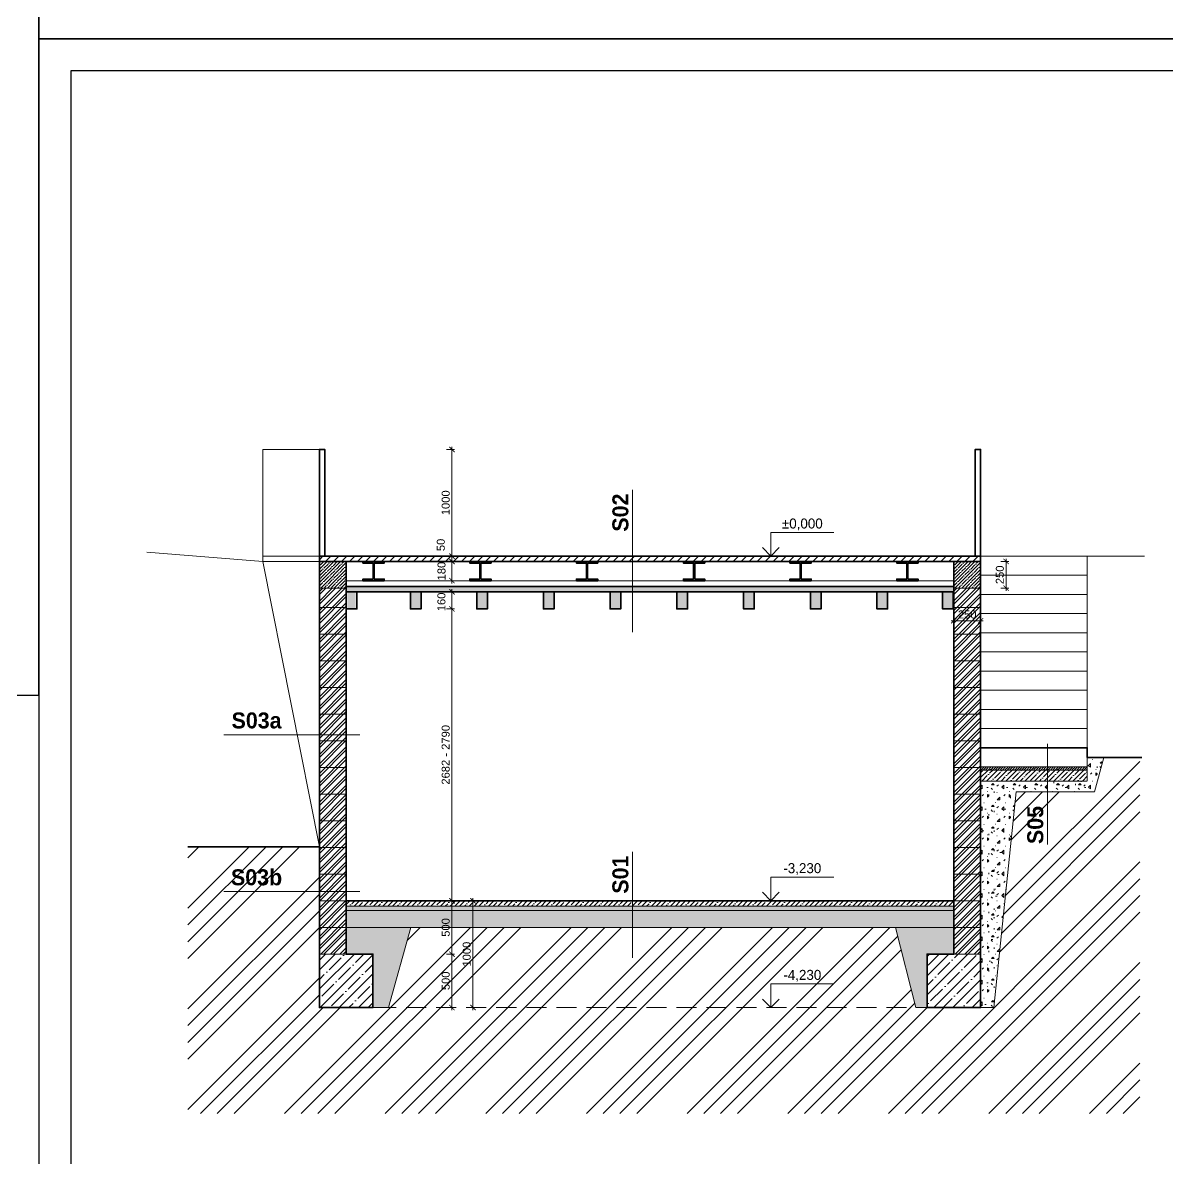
# Model space of a CAD drawing. Header units: millimetres. Extents: x 3760008 to 3998794, y 1820800 to 2250722.
# Drawn here: x 3952640 to 3963359, y 1831741 to 1842380 of the extents above; entities that cross this region are included whole.
import ezdxf
from ezdxf.enums import TextEntityAlignment as Align

# ---------------------------------------------------------------- set-up
doc = ezdxf.new("R2010")
doc.units = ezdxf.units.MM
doc.header["$LTSCALE"] = 5
doc.linetypes.add('DASHED', pattern=[0.75, 0.5, -0.25])
for name, color, linetype, lineweight in [('IP_Výškové kóty', 30, 'Continuous', 9), ('km__02_tlustá', 3, 'Continuous', 9), ('km__03_velmi tlustá', 7, 'Continuous', 35), ('km_kóty', 140, 'Continuous', 0), ('OCEL HEB sloupky rez', 7, 'Continuous', 35), ('SM__02d_tenka další', 146, 'Continuous', 9), ('SM_kóty', 140, 'Continuous', 0)]:
    doc.layers.add(name, color=color, linetype=linetype, lineweight=lineweight)
doc.layers.add('km__netisk', color=250, linetype='Continuous', plot=False)
doc.layers.add('km_šrafy', color=8, linetype='Continuous', lineweight=0, true_color=0x818181)
doc.layers.add('SM_ Návrh šrafa', color=8, linetype='Continuous', lineweight=0, true_color=0x808080)
doc.styles.add('IP_style', font='Arial.ttf')
doc.styles.add('km_style', font='GOTHIC.TTF')
doc.styles.add('R', font='simplex_.shx', dxfattribs={"width": 0.8})
doc.dimstyles.new('IP_50', dxfattribs={"dimscale": 100, "dimtxt": 0.75, "dimasz": 0.5, "dimexe": 0.25, "dimexo": 0.25, "dimgap": 0.2, "dimtad": 1, "dimdec": 0, "dimrnd": 5, "dimdsep": 46, "dimtxsty": 'IP_style', "dimblk": 'ARCHTICK', "dimcen": -0.5, "dimdle": 0.25, "dimclrd": 256, "dimclre": 256, "dimclrt": 256, "dimadec": 1, "dimazin": 2, "dimtfac": 0.5, "dimtdec": 0, "dimtmove": 2, "dimatfit": 3, "dimfxl": 0.5, "dimfxlon": 1, "dimtolj": 1, "dimlwd": -1, "dimlwe": -1, "dimarcsym": 0})
pattern_1 = [(45, (5687373.04, -2120298.85), (-89.8025612, 89.8025612), []), (45, (5687462.84, -2120298.85), (-89.8025612, 89.8025612), [158.75, -31.75, 0, -31.75])]

# ---------------------------------------------------------------- blocks, each defined once
blk = doc.blocks.new('_ArchTick')
at = {"color": 0, "linetype": 'ByBlock', "const_width": 0.15}
blk.add_lwpolyline([(-0.5, -0.5), (0.5, 0.5)], dxfattribs=at)
blk = doc.blocks.new('*D9381')
at = {"layer": 'Defpoints', "color": 0}
for p in [(3956640, 1834153), (3955919, 1833653), (3956659, 1833653)]:
    blk.add_point(p, dxfattribs=at)
at = {"layer": 'SM_kóty'}
for p, q in [((3956659, 1834178), (3956659, 1833628)), ((3956665, 1834153), (3956684, 1834153)), ((3956609, 1833653), (3956684, 1833653))]:
    blk.add_line(p, q, dxfattribs=at)
at = {"layer": 'SM_kóty', "xscale": 50, "yscale": 50, "zscale": 50}
for p, rotation in [((3956659, 1834153), 90), ((3956659, 1833653), 270)]:
    blk.add_blockref('_ArchTick', p, dxfattribs=dict(at, rotation=rotation))
at = {"layer": 'SM_kóty', "insert": (3956601, 1833903), "char_height": 75, "attachment_point": 5, "rotation": 90, "style": 'IP_style'}
blk.add_mtext('\\A1;500', dxfattribs=at)
blk = doc.blocks.new('*D9382')
at = {"layer": 'Defpoints', "color": 0}
for p in [(3955919, 1833653), (3955919, 1833153), (3956659, 1833153)]:
    blk.add_point(p, dxfattribs=at)
at = {"layer": 'SM_kóty'}
for p, q in [((3956609, 1833653), (3956684, 1833653)), ((3956659, 1833678), (3956659, 1833128)), ((3956609, 1833153), (3956684, 1833153))]:
    blk.add_line(p, q, dxfattribs=at)
at = {"layer": 'SM_kóty', "xscale": 50, "yscale": 50, "zscale": 50}
for p, rotation in [((3956659, 1833653), 90), ((3956659, 1833153), 270)]:
    blk.add_blockref('_ArchTick', p, dxfattribs=dict(at, rotation=rotation))
at = {"layer": 'SM_kóty', "insert": (3956601, 1833403), "char_height": 75, "attachment_point": 5, "rotation": 90, "style": 'IP_style'}
blk.add_mtext('\\A1;500', dxfattribs=at)
blk = doc.blocks.new('*D9383')
at = {"layer": 'Defpoints', "color": 0}
for p in [(3956371, 1836889), (3956659, 1836889), (3955669, 1834153)]:
    blk.add_point(p, dxfattribs=at)
at = {"layer": 'SM_kóty'}
for p, q in [((3956609, 1836889), (3956684, 1836889)), ((3956659, 1834128), (3956659, 1836914)), ((3956609, 1834153), (3956684, 1834153))]:
    blk.add_line(p, q, dxfattribs=at)
at = {"layer": 'SM_kóty', "xscale": 50, "yscale": 50, "zscale": 50}
for p, rotation in [((3956659, 1836889), 90), ((3956659, 1834153), 270)]:
    blk.add_blockref('_ArchTick', p, dxfattribs=dict(at, rotation=rotation))
at = {"layer": 'SM_kóty', "insert": (3956601, 1835521), "char_height": 75, "attachment_point": 5, "rotation": 90, "style": 'IP_style'}
blk.add_mtext('\\A1;2682 - 2790', dxfattribs=at)
blk = doc.blocks.new('*D9384')
at = {"layer": 'Defpoints', "color": 0}
for p in [(3956371, 1837049), (3956659, 1837049), (3956371, 1836889)]:
    blk.add_point(p, dxfattribs=at)
at = {"layer": 'SM_kóty'}
for p, q in [((3956659, 1836864), (3956659, 1837074)), ((3956609, 1837049), (3956684, 1837049)), ((3956609, 1836889), (3956684, 1836889))]:
    blk.add_line(p, q, dxfattribs=at)
at = {"layer": 'SM_kóty', "xscale": 50, "yscale": 50, "zscale": 50}
for p, rotation in [((3956659, 1837049), 90), ((3956659, 1836889), 270)]:
    blk.add_blockref('_ArchTick', p, dxfattribs=dict(at, rotation=rotation))
at = {"layer": 'SM_kóty', "insert": (3956561, 1836954), "char_height": 75, "attachment_point": 5, "rotation": 90, "style": 'IP_style'}
blk.add_mtext('\\A1;160', dxfattribs=at)
blk = doc.blocks.new('*D9386')
at = {"layer": 'Defpoints', "color": 0}
for p in [(3956026, 1837333), (3956659, 1837333), (3956026, 1837153)]:
    blk.add_point(p, dxfattribs=at)
at = {"layer": 'SM_kóty'}
for p, q in [((3956609, 1837333), (3956684, 1837333)), ((3956659, 1837128), (3956659, 1837358)), ((3956609, 1837153), (3956684, 1837153))]:
    blk.add_line(p, q, dxfattribs=at)
at = {"layer": 'SM_kóty', "xscale": 50, "yscale": 50, "zscale": 50}
for p, rotation in [((3956659, 1837333), 90), ((3956659, 1837153), 270)]:
    blk.add_blockref('_ArchTick', p, dxfattribs=dict(at, rotation=rotation))
at = {"layer": 'SM_kóty', "insert": (3956562, 1837243), "char_height": 75, "attachment_point": 5, "rotation": 90, "style": 'IP_style'}
blk.add_mtext('\\A1;180', dxfattribs=at)
blk = doc.blocks.new('*D9387')
at = {"layer": 'Defpoints', "color": 0}
for p in [(3956545, 1837333), (3956605, 1837383), (3956659, 1837383)]:
    blk.add_point(p, dxfattribs=at)
at = {"layer": 'SM_kóty'}
for p, q in [((3956659, 1837308), (3956659, 1837408)), ((3956609, 1837333), (3956684, 1837333)), ((3956630, 1837383), (3956684, 1837383))]:
    blk.add_line(p, q, dxfattribs=at)
at = {"layer": 'SM_kóty', "xscale": 50, "yscale": 50, "zscale": 50}
for p, rotation in [((3956659, 1837383), 90), ((3956659, 1837333), 270)]:
    blk.add_blockref('_ArchTick', p, dxfattribs=dict(at, rotation=rotation))
at = {"layer": 'SM_kóty', "insert": (3956555, 1837488), "char_height": 75, "attachment_point": 5, "rotation": 90, "style": 'IP_style'}
blk.add_mtext('\\A1;50', dxfattribs=at)
blk = doc.blocks.new('*D9388')
at = {"layer": 'Defpoints', "color": 0}
for p in [(3955467, 1838383), (3956659, 1838383), (3955467, 1837383)]:
    blk.add_point(p, dxfattribs=at)
at = {"layer": 'SM_kóty'}
for p, q in [((3956609, 1838383), (3956684, 1838383)), ((3956659, 1837358), (3956659, 1838408)), ((3956609, 1837383), (3956684, 1837383))]:
    blk.add_line(p, q, dxfattribs=at)
at = {"layer": 'SM_kóty', "xscale": 50, "yscale": 50, "zscale": 50}
for p, rotation in [((3956659, 1838383), 90), ((3956659, 1837383), 270)]:
    blk.add_blockref('_ArchTick', p, dxfattribs=dict(at, rotation=rotation))
at = {"layer": 'SM_kóty', "insert": (3956601, 1837883), "char_height": 75, "attachment_point": 5, "rotation": 90, "style": 'IP_style'}
blk.add_mtext('\\A1;1000', dxfattribs=at)
blk = doc.blocks.new('KR')
for p, q in [((0, 0), (0, 296)), ((0, 296), (786, 296)), ((0, 0), (-106, 106)), ((0, 0), (106, 106))]:
    blk.add_line(p, q)
at = {"style": 'R', "width": 0.8}
for tag, height, p in [('KOTA', 125, (393, 397)), ('POPIS', 100, (393, 179))]:
    blk.add_attdef(tag, text='', height=height, dxfattribs=at).set_placement(p, align=Align.MIDDLE)
blk = doc.blocks.new('*D9966')
at = {"layer": 'Defpoints', "color": 0}
for p in [(3956856, 1834153), (3956856, 1834153), (3957030, 1833153)]:
    blk.add_point(p, dxfattribs=at)
at = {"layer": 'SM_kóty'}
for p, q in [((3956856, 1833128), (3956856, 1834178)), ((3956831, 1834153), (3956831, 1834153)), ((3956906, 1833153), (3956831, 1833153))]:
    blk.add_line(p, q, dxfattribs=at)
at = {"layer": 'SM_kóty', "xscale": 50, "yscale": 50, "zscale": 50}
for p, rotation in [((3956856, 1834153), 90), ((3956856, 1833153), 270)]:
    blk.add_blockref('_ArchTick', p, dxfattribs=dict(at, rotation=rotation))
at = {"layer": 'SM_kóty', "insert": (3956798, 1833653), "char_height": 75, "attachment_point": 5, "rotation": 90, "style": 'IP_style'}
blk.add_mtext('\\A1;1000', dxfattribs=at)
blk = doc.blocks.new('*D9984')
at = {"layer": 'Defpoints', "color": 0}
for p in [(3961361, 1837333), (3961361, 1837083), (3961851, 1837083)]:
    blk.add_point(p, dxfattribs=at)
at = {"layer": 'SM_kóty'}
for p, q in [((3961801, 1837333), (3961876, 1837333)), ((3961851, 1837358), (3961851, 1837058)), ((3961801, 1837083), (3961876, 1837083))]:
    blk.add_line(p, q, dxfattribs=at)
at = {"layer": 'SM_kóty', "xscale": 50, "yscale": 50, "zscale": 50}
for p, rotation in [((3961851, 1837333), 90), ((3961851, 1837083), 270)]:
    blk.add_blockref('_ArchTick', p, dxfattribs=dict(at, rotation=rotation))
at = {"layer": 'SM_kóty', "insert": (3961792, 1837208), "char_height": 75, "attachment_point": 5, "rotation": 90, "style": 'IP_style'}
blk.add_mtext('\\A1;250', dxfattribs=at)
blk = doc.blocks.new('*D9985')
at = {"layer": 'Defpoints', "color": 0}
for p in [(3961361, 1837083), (3961611, 1837083), (3961361, 1836778)]:
    blk.add_point(p, dxfattribs=at)
at = {"layer": 'SM_kóty'}
for p, q in [((3961636, 1836778), (3961336, 1836778)), ((3961361, 1836828), (3961361, 1836753)), ((3961611, 1836828), (3961611, 1836753))]:
    blk.add_line(p, q, dxfattribs=at)
at = {"layer": 'SM_kóty', "xscale": 50, "yscale": 50, "zscale": 50, "rotation": 180}
blk.add_blockref('_ArchTick', (3961361, 1836778), dxfattribs=at)
at = {"layer": 'SM_kóty', "xscale": 50, "yscale": 50, "zscale": 50}
blk.add_blockref('_ArchTick', (3961611, 1836778), dxfattribs=at)
at = {"layer": 'SM_kóty', "insert": (3961486, 1836836), "char_height": 75, "attachment_point": 5, "style": 'IP_style'}
blk.add_mtext('\\A1;250', dxfattribs=at)

msp = doc.modelspace()

# ---------------------------------------------------------------- hatches: boundary and pattern name
at = {"layer": 'km_šrafy'}
h = msp.add_hatch(dxfattribs=at)
h.set_pattern_fill('WOOD3', color=256, scale=5, angle=270)
h.set_pattern_definition([(265.2364, (47.498, 70), (279.39763423, 3073.4002644), [33.64423, -3330.777413]), (281.3099, (44.704, 36.47), (279.3993384, -1117.6002102), [42.740097, -1381.92609]), (315, (53.09, -5.44), (279.4000865, -7e-14), [31.610478, -363.520634]), (316.8476, (75.438, -27.79), (4190.99931198, -3911.600791787), [61.27717, -6066.443163]), (282.9946, (120.142, -69.7), (-558.79932318, 2514.60021451), [37.27671, -3690.384212]), (270, (128.52, -106.02), (279.4, -279.4), [69.85, -209.55]), (260.5377, (128.524, -175.87), (279.3994801, 1397.00021617), [33.990407, -1665.533296]), (264.2894, (122.936, 70), (279.40036732, 2514.59983892), [28.07942, -2779.855934]), (270, (120.14, 42.06), (279.4, -279.4), [41.91, -237.49]), (298.3008, (120.142, 0.15), (1676.40247945, -3073.39863646), [41.252851, -4084.038695]), (322.125, (139.7, -36.172), (-1396.99974837, 1117.60052105), [63.712979, -3121.937089]), (309.2894, (189.992, -75.288), (1396.99989716, -1676.4001787), [39.710284, -3931.309994]), (276.3402, (215.138, -106.022), (279.40044116, -2235.19983309), [50.601575, -2479.472994]), (258.1113, (220.726, -156.314), (838.20294355, 3911.599245913), [54.249701, -5370.717046]), (263.2902, (209.55, 70), (-279.39829042, -2514.60027877), [47.825457, -4734.731958]), (273.3665, (203.962, 22.502), (279.40306316, -4470.39981056), [47.580144, -4710.430584]), (303.6901, (206.756, -24.996), (-279.4003729, 558.7998764), [50.369673, -957.021556]), (317.4896, (234.696, -66.906), (3073.40242348, -2793.997406706), [45.482967, -4502.81934]), (284.9314, (268.224, -97.64), (838.19914894, -3073.40014946), [43.374615, -4294.07988]), (270, (279.4, -139.55), (279.4, -279.4), [33.528, -245.872]), (257.0054, (279.4, -173.078), (-558.79932318, -2514.60021451), [37.27671, -3690.384212]), (270, (-2e-14, -16.61), (279.4, -279.4), [0, -279.4]), (133.1524, (41.91, -55.73), (3911.600791787, -4190.99931198), [61.27717, -6066.443163]), (116.5651, (279.4, -11.03), (-279.400366, 279.3997647), [24.990374, -599.767025]), (98.1301, (268.224, 11.326), (-279.39982, 1676.39993754), [39.513027, -1936.143092]), (66.8014, (262.636, 50.442), (558.80037028, 1396.99992475), [21.278545, -2106.568431]), (296.5651, (41.91, -55.73), (279.400366, -279.3997647), [31.237758, -593.519641]), (276.7098, (55.88, -83.67), (-279.39829042, 2514.60027877), [47.825457, -4734.731958]), (259.8753, (61.468, -131.168), (-838.20239966, -4749.799661828), [79.469463, -7867.483782]), (259.6952, (16.764, 70), (-279.39856822, -1676.40026846), [31.237758, -3092.548958]), (285.5241, (11.176, 39.266), (-838.199379063, 3073.40028628), [52.196111, -5167.426444]), (312.8789, (25.146, -11.026), (-3352.799931057, 3632.20022155), [53.37937, -5284.550086]), (304.6952, (61.468, -50.142), (1955.80240552, -2793.99839596), [44.177052, -4373.524756]), (279.4623, (86.614, -86.464), (279.3994801, -1397.00021617), [50.98575, -1648.538232]), (263.4181, (94.996, -136.756), (558.796284082, 4749.800401758), [73.125965, -7239.471932]), (261.8699, (86.614, 70), (279.39982, 1676.39993754), [39.513027, -1936.143092]), (281.3099, (81.026, 30.884), (279.3993384, -1117.6002102), [42.740097, -1381.92609]), (312.5104, (89.408, -11.026), (-2793.997406706, 3073.40242348), [45.482967, -4502.81934]), (315, (120.14, -44.55), (279.4000865, -7e-14), [51.367131, -343.76426]), (287.354, (156.464, -80.876), (-1117.59846393, 3632.200564136), [46.836101, -4636.761466]), (266.6335, (170.434, -125.58), (279.40306316, 4470.39981056), [47.580144, -4710.430584]), (252.8973, (167.64, -173.078), (-838.19874086, -2794.00048363), [38.002591, -3762.248406]), (261.2538, (156.464, 70), (-279.40117266, -1955.79981458), [36.749203, -3638.18391]), (284.9314, (150.876, 33.678), (838.19914894, -3073.40014946), [43.374615, -4294.07988]), (302.0054, (162.052, -8.232), (-838.20030884, 1396.99970517), [52.717192, -2583.137379]), (319.8991, (189.992, -52.936), (-3632.200539115, 3073.399457904), [69.401563, -6870.750546]), (285.9454, (243.078, -97.64), (-279.39996907, 1117.6000354), [40.681199, -1993.381535]), (263.991, (254.254, -136.756), (-279.399809304, -2793.999930403), [53.37937, -5284.550086]), (246.8014, (248.666, -189.842), (-558.80037028, -1396.99992475), [21.278545, -2106.568431]), (260.5377, (240.284, 70), (279.3994801, 1397.00021617), [33.990407, -1665.533296]), (280.008, (234.696, 36.472), (558.80097012, -3073.39987555), [48.231984, -4774.95997]), (307.4054, (243.078, -11.026), (2794.00278076, -3632.197894715), [59.794115, -5919.626845]), (299.0546, (-2e-14, -58.524), (1117.6000076, -1955.80010745), [28.765906, -2847.833116]), (280.7843, (13.97, -83.67), (-838.20015358, 4470.399861332), [59.729014, -5913.16097]), (262.875, (25.146, -142.344), (279.39951996, 1955.80010613), [67.57792, -2185.016966])])
h.paths.add_polyline_path([(3961360.6, 1837099.1), (3955668.7, 1837099.1), (3955668.7, 1837049), (3955748.7, 1837049), (3956293.7, 1837049), (3956373.7, 1837049), (3956918.7, 1837049), (3956998.7, 1837049), (3957543.7, 1837049), (3957623.7, 1837049), (3958168.7, 1837049), (3958248.7, 1837049), (3958793.7, 1837049), (3958873.7, 1837049), (3959418.7, 1837049), (3959498.7, 1837049), (3960043.7, 1837049), (3960123.7, 1837049), (3960668.7, 1837049), (3960748.7, 1837049), (3961360.6, 1837049)])
h = msp.add_hatch(dxfattribs=at)
h.set_pattern_fill('WOOD3', color=256, scale=2)
h.set_pattern_definition([(355.2364, (-3.08, 88.999), (-1229.36010576, 111.75905369), [13.4576922, -1332.310965]), (11.3099, (10.33, 87.882), (447.04008407, 111.75973537), [17.096039, -552.7704362]), (45, (27.095, 91.234), (0, 111.7600346), [12.644191, -145.4082538]), (46.8476, (36.0356, 100.175), (1564.6403167147, 1676.399724792), [24.510868, -2426.5772652]), (12.9946, (52.8, 118.057), (-1005.840085804, -223.51972927), [14.910684, -1476.1536847]), (0, (67.33, 121.41), (111.76, 111.76), [27.94, -83.82]), (350.5377, (95.268, 121.41), (-558.80008647, 111.75979204), [13.5961628, -666.2133183]), (354.2894, (-3.08, 119.174), (-1005.83993557, 111.760146927), [11.2317682, -1111.9423735]), (0, (8.1, 118.06), (111.76, 111.76), [16.764, -94.996]), (28.3008, (24.8596, 118.057), (1229.359454585, 670.560991782), [16.5011405, -1633.615478]), (52.125, (39.388, 125.88), (-447.04020842, -558.799899348), [25.4851916, -1248.7748354]), (39.2894, (55.035, 145.997), (670.56007148, 558.799958862), [15.8841135, -1572.5239974]), (6.3402, (67.328, 156.055), (894.079933235, 111.760176465), [20.24063, -991.7891975]), (348.1113, (87.445, 158.2904), (-1564.639698365, 335.2811774194), [21.6998804, -2148.2868185]), (353.2902, (-3.0804, 153.82), (1005.840111509, -111.759316168), [19.1301827, -1893.8927832]), (3.3665, (15.919, 151.585), (1788.159924223, 111.7612252645), [19.0320574, -1884.1722337]), (33.6901, (34.918, 152.702), (-223.51995058, -111.76014914), [20.1478693, -382.8086222]), (47.4896, (51.682, 163.8784), (1117.598962682, 1229.360969392), [18.193187, -1801.1277363]), (14.9314, (63.9756, 177.2896), (1229.360059783, 335.279659577), [17.349846, -1717.631952]), (0, (80.74, 181.76), (111.76, 111.76), [13.4112, -98.3488]), (347.0054, (94.151, 181.76), (1005.840085804, -223.51972927), [14.910684, -1476.1536847]), (0, (31.57, 70), (111.76, 111.76), [0, -111.76]), (223.1524, (47.2116, 86.764), (1676.399724792, 1564.6403167147), [24.510868, -2426.5772652]), (206.5651, (29.33, 181.76), (-111.7599059, -111.76014634), [9.9961497, -239.90681]), (188.1301, (20.389, 177.29), (-670.55997502, -111.759928006), [15.805211, -774.457237]), (156.8014, (4.743, 175.054), (-558.7999699, 223.52014811), [8.511418, -842.6273724]), (26.5651, (47.21, 86.764), (111.7599059, 111.76014634), [12.4951033, -237.4078564]), (6.7098, (58.3876, 92.352), (-1005.840111509, -111.759316168), [19.1301827, -1893.8927832]), (349.8753, (77.387, 94.5872), (1899.9198647312, -335.280959864), [31.787785, -3146.993513]), (349.6952, (-3.08, 76.706), (670.560107384, -111.75942729), [12.4951033, -1237.0195834]), (15.5241, (9.213, 74.4704), (-1229.3601145126, -335.279751625), [20.8784444, -2066.9705778]), (42.8789, (29.33, 80.0584), (-1452.880088619, -1341.119972423), [21.351748, -2113.8200345]), (34.6952, (44.9764, 94.587), (1117.599358384, 782.320962208), [17.6708206, -1749.4099022]), (9.4623, (59.505, 104.646), (558.80008647, 111.75979204), [20.3943, -659.4152928]), (353.4181, (79.622, 107.9984), (-1899.920160703, 223.518513633), [29.250386, -2895.7887728]), (351.8699, (-3.08, 104.646), (-670.55997502, 111.759928006), [15.805211, -774.457237]), (11.3099, (12.566, 102.41), (447.04008407, 111.75973537), [17.096039, -552.7704362]), (42.5104, (29.33, 105.763), (-1229.360969392, -1117.598962682), [18.193187, -1801.1277363]), (45, (42.74, 118.06), (0, 111.7600346), [20.5468525, -137.5057042]), (17.354, (57.27, 132.5856), (-1452.880225654, -447.039385572), [18.7344406, -1854.7045862]), (356.6335, (75.1516, 138.1736), (-1788.159924223, 111.7612252645), [19.0320574, -1884.1722337]), (342.8973, (94.151, 137.056), (1117.600193452, -335.279496346), [15.2010364, -1504.8993626]), (351.2538, (-3.08, 132.586), (782.319925831, -111.760469063), [14.699681, -1455.273564]), (14.9314, (11.4484, 130.3504), (1229.360059783, 335.279659577), [17.349846, -1717.631952]), (32.0054, (28.212, 134.821), (-558.79988207, -335.280123537), [21.0868768, -1033.2549515]), (49.8991, (46.094, 145.997), (-1229.3597831616, -1452.880215646), [27.7606252, -2748.3002184]), (15.9454, (63.976, 167.231), (-447.040014155, -111.75998763), [16.2724795, -797.352614]), (353.991, (79.622, 171.7016), (1117.599972161, -111.759923722), [21.351748, -2113.8200345]), (336.8014, (100.856, 169.466), (558.7999699, -223.52014811), [8.511418, -842.6273724]), (350.5377, (-3.08, 166.114), (-558.80008647, 111.75979204), [13.5961628, -666.2133183]), (10.008, (10.331, 163.8784), (1229.359950219, 223.520388048), [19.2927935, -1909.983988]), (37.4054, (29.33, 167.231), (1452.879157886, 1117.601112304), [23.9176458, -2367.850738]), (29.0546, (48.329, 70), (782.32004298, 447.04000304), [11.5063626, -1139.1332462]), (10.7843, (58.3876, 75.588), (-1788.159944533, -335.280061432), [23.8916058, -2365.264388]), (352.875, (81.857, 80.058), (-782.32004245, 111.759807984), [27.0311677, -874.0067864])])
h.paths.add_polyline_path([(3955758.7, 1837049), (3955678.7, 1837049), (3955678.7, 1836889), (3955758.7, 1836889)])
h.paths.add_polyline_path([(3956370.6, 1837049), (3956270.6, 1837049), (3956270.6, 1836889), (3956370.6, 1836889)])
h.paths.add_polyline_path([(3956990.9, 1837049), (3956890.9, 1837049), (3956890.9, 1836889), (3956990.9, 1836889)])
h.paths.add_polyline_path([(3957615.9, 1837049), (3957515.9, 1837049), (3957515.9, 1836889), (3957615.9, 1836889)])
h.paths.add_polyline_path([(3958240.9, 1837049), (3958140.9, 1837049), (3958140.9, 1836889), (3958240.9, 1836889)])
h.paths.add_polyline_path([(3958865.9, 1837049), (3958765.9, 1837049), (3958765.9, 1836889), (3958865.9, 1836889)])
h.paths.add_polyline_path([(3959490.9, 1837049), (3959390.9, 1837049), (3959390.9, 1836889), (3959490.9, 1836889)])
h.paths.add_polyline_path([(3960117, 1837049), (3960017, 1837049), (3960017, 1836889), (3960117, 1836889)])
h.paths.add_polyline_path([(3960740.9, 1837049), (3960640.9, 1837049), (3960640.9, 1836889), (3960740.9, 1836889)])
h.paths.add_polyline_path([(3961355.9, 1837049), (3961255.9, 1837049), (3961255.9, 1836889), (3961355.9, 1836889)])
at = {"layer": 'SM_ Návrh šrafa'}
h = msp.add_hatch(dxfattribs=at)
h.set_pattern_fill('ANSI31', color=256, scale=16.6666667, angle=180)
h.paths.add_polyline_path([(3961610.6, 1837332.9), (3961610.6, 1837382.9), (3955417.4, 1837382.9), (3955417.4, 1837332.9)])
h = msp.add_hatch(dxfattribs=at)
h.set_pattern_fill('ANSI35', color=256, scale=7)
h.set_pattern_definition([(45, (-5941.92, 5e-07), (-31.43089642, 31.43089642), []), (45, (-5910.49, 5e-07), (-31.43089642, 31.43089642), [55.5625, -11.1125, 0, -11.1125])])
h.paths.add_polyline_path([(3955668.7, 1837332.9), (3955418.7, 1837332.9), (3955418.7, 1837099.1), (3955418.7, 1837082.9), (3955668.7, 1837082.9)])
h = msp.add_hatch(dxfattribs=at)
h.set_pattern_fill('ANSI35', color=256, scale=7)
h.paths.add_polyline_path([(3961610.6, 1837332.9), (3961360.6, 1837332.9), (3961360.6, 1837099.1), (3961360.6, 1837082.9), (3961610.6, 1837082.9)])
h = msp.add_hatch(dxfattribs=at)
h.set_pattern_fill('ANSI32', color=256, scale=6.666667, angle=180, style=0)
h.set_pattern_definition([(225, (5681431.12, -2120298.847), (44.9012806, -44.9012806), []), (225, (5681401.184, -2120298.847), (44.9012806, -44.9012806), [])])
h.paths.add_polyline_path([(3955417.4, 1837082.9), (3955417.4, 1833652.9), (3955668.7, 1833652.9), (3955668.7, 1837082.9)])
h = msp.add_hatch(dxfattribs=at)
h.set_pattern_fill('ANSI32', color=256, scale=6.666667, angle=180, style=0)
h.set_pattern_definition([(225, (5687373.04, -2120298.847), (44.9012806, -44.9012806), []), (225, (5687343.103, -2120298.847), (44.9012806, -44.9012806), [])])
h.paths.add_polyline_path([(3961360.6, 1837082.9), (3961360.6, 1833652.9), (3961610.6, 1833652.9), (3961610.6, 1837082.9)])
h = msp.add_hatch(dxfattribs=at)
h.set_pattern_fill('ANSI34', color=256, scale=35, angle=180, style=0)
h.set_pattern_definition([(225, (0, 70), (471.46345, -471.46345), []), (225, (-157.15, 70), (471.46345, -471.46345), []), (225, (-314.3, 70), (471.46345, -471.46345), []), (225, (-471.46, 70), (471.46345, -471.46345), [])])
h.paths.add_polyline_path([(3954184.9, 1834660), (3954184.9, 1832159.7), (3963104.3, 1832159.7), (3963104.3, 1835496.2), (3962764.4, 1835496.2), (3962677.5, 1835174.6), (3961943.9, 1835174.6), (3961735.1, 1833152.9), (3961003.3, 1833152.9), (3960815.6, 1833902.9), (3956275.6, 1833902.9), (3956065.6, 1833152.9), (3955417.4, 1833152.9), (3955417.4, 1834660)])
h = msp.add_hatch(dxfattribs=at)
h.set_pattern_fill('CONCRETE1', color=256, scale=10, angle=90, style=0)
h.paths.add_polyline_path([(3961610.6, 1834082.9), (3961610.6, 1833152.9), (3961735.1, 1833152.9), (3961943.9, 1835174.6), (3962237.8, 1835174.6), (3962237.8, 1835274.6), (3961610.6, 1835274.6), (3961610.6, 1834902.9), (3961610.6, 1834652.9), (3961610.6, 1834152.9)])
h.paths.add_polyline_path([(3962610.6, 1835496.2), (3962610.6, 1835408.4), (3962610.6, 1835274.6), (3962237.8, 1835274.6), (3962237.8, 1835174.6), (3962677.5, 1835174.6), (3962764.4, 1835496.2)])
h = msp.add_hatch(dxfattribs=at)
h.set_pattern_fill('ANSI35', color=256, scale=5)
h.set_pattern_definition([(45, (0, 42.163), (-22.4506403, 22.4506403), []), (45, (22.45, 42.163), (-22.4506403, 22.4506403), [39.6875, -7.9375, 0, -7.9375])])
h.paths.add_polyline_path([(3962610.6, 1835408.4), (3961610.6, 1835408.4), (3961610.6, 1835378.4), (3962610.6, 1835378.4)])
h = msp.add_hatch(dxfattribs=at)
h.set_pattern_fill('ANSI35', color=256, scale=10)
h.set_pattern_definition([(45, (0, 42.16), (-44.9012806, 44.9012806), []), (45, (44.9, 42.16), (-44.9012806, 44.9012806), [79.375, -15.875, 0, -15.875])])
h.paths.add_polyline_path([(3962610.6, 1835378.4), (3961610.6, 1835378.4), (3961610.6, 1835278.4), (3962610.6, 1835278.4)])
h = msp.add_hatch(dxfattribs=at)
h.set_pattern_fill('ANSI35', color=256, scale=10)
h.set_pattern_definition([(45, (5706568.444, -2120228.85), (-44.9012806, 44.9012806), []), (45, (5706613.345, -2120228.85), (-44.9012806, 44.9012806), [79.375, -15.875, 0, -15.875])])
h.paths.add_polyline_path([(3955668.7, 1834152.9), (3955668.7, 1834102.9), (3961360.6, 1834102.9), (3961360.6, 1834152.9)])
h = msp.add_hatch(dxfattribs=at)
h.set_pattern_fill('CONCRETE2', color=256, scale=6.666667, angle=90, style=0)
h.set_pattern_definition([(140, (5706568.444, -2120228.85), (8.5008226, 97.164846), [10.16, -111.76]), (85, (5706568.44, -2120228.85), (-101.896961, -18.7961807), [8.128, -89.408]), (190.4514, (5706569.15, -2120220.75), (-93.3960766, 78.3687376), [8.634671, -94.9813848]), (136.1842, (5706541.35, -2120228.85), (22.422309, 144.5755874), [15.24, -167.64]), (186.6356, (5706543.22, -2120216.8), (-131.960501, 126.615641), [12.952007, -142.4720544]), (81.1842, (5706541.35, -2120228.85), (-131.9606, 126.615538), [12.192, -134.112]), (111, (5706548.124, -2120215.3), (54.541439, 80.8610087), [10.16, -111.76]), (56, (5706548.12, -2120215.3), (-98.2336594, 32.961117), [8.128, -89.408]), (161.4514, (5706552.67, -2120208.56), (-43.6921313, 113.8221588), [8.634671, -94.9813848]), (127.5, (5706568.444, -2120228.85), (-45.09602073, 1.64725507), [0, -88.3242667, 0, -90.7626667, 0, -89.7466667]), (97.5, (5706568.444, -2120228.85), (-53.4296399, 35.63715334), [0, -51.74826667, 0, -86.29226667, 0, -34.20533333]), (57.5, (5706568.444, -2120259.058), (3.0554333, 72.31514602), [0, -33.8666667, 0, -105.664, 0, -140.208]), (47.5, (5706568.444, -2120272.604), (-13.5608883, 79.0022864), [0, -44.0266667, 0, -70.1717333, 0, -99.568])])
h.paths.add_polyline_path([(3961360.6, 1834062.9), (3961360.6, 1834102.9), (3955668.7, 1834102.9), (3955668.7, 1834062.9)])
h = msp.add_hatch(dxfattribs=at)
h.set_pattern_fill('CONCRETE1', color=256, scale=10, angle=90, style=0)
h.set_pattern_definition([(90, (0, 70), (-203.2, 203.2), [25.4, -177.8]), (180, (0, 70), (-203.2, -203.2), [25.4, -177.8]), (225, (2e-15, 95.4), (-4e-14, -203.1999997), [35.921025, -251.447178]), (90, (-114.3, 95.4), (-203.2, 203.2), [25.4, -177.8]), (135, (-101.6, 108.1), (-203.1999997, 2e-14), [17.960503, -269.407681]), (225, (-101.6, 108.1), (-4e-14, -203.1999997), [17.960503, -269.407681]), (90, (-165.1, 171.6), (-203.2, 203.2), [35.921025, -167.278975]), (135, (-165.1, 171.6), (-203.1999997, 2e-14), [25.4, -261.9682035]), (225, (-165.1, 207.52), (-4e-14, -203.1999997), [25.4, -261.9682035]), (180, (-50.8, 209.7), (-203.2, -203.2), [25.4, -177.8]), (135, (-50.8, 209.7), (-203.1999997, 2e-14), [17.960503, -269.407681]), (225, (-63.5, 222.4), (-4e-14, -203.1999997), [17.960503, -269.407681]), (90, (-50.8, 95.4), (-203.2, 203.2), [12.7, -170.18]), (90, (-101.6, 247.8), (-203.2, 203.2), [12.7, -170.18]), (180, (-127, 184.3), (-203.2, -203.2), [12.7, -170.18]), (225, (-12.7, 209.7), (-4e-14, -203.1999997), [17.960503, -269.407681]), (225, (-152.4, 120.8), (-4e-14, -203.1999997), [17.960503, -269.407681]), (135, (-66.68, 165.25), (-203.1999997, 2e-14), [17.960503, -269.407681]), (180, (-25.4, 139.85), (-203.2, -203.2), [3.175, -200.025]), (180, (-111.12, 149.37), (-203.2, -203.2), [3.175, -200.025]), (180, (-146.05, 244.62), (-203.2, -203.2), [3.175, -200.025]), (180, (-38.1, 247.8), (-203.2, -203.2), [3.175, -200.025])])
h.paths.add_polyline_path([(3958151.5, 1833902.9), (3960331.5, 1833902.9), (3961360.6, 1833902.9), (3961360.6, 1834062.9), (3955668.7, 1834062.9), (3955668.7, 1833902.9)])
h.paths.add_polyline_path([(3956065.6, 1833152.9), (3956275.6, 1833902.9), (3955668.7, 1833902.9), (3955668.7, 1833902.9), (3955668.7, 1833652.9), (3955919, 1833652.9), (3955919, 1833152.9)])
h.paths.add_polyline_path([(3961005.3, 1833152.9), (3961110.3, 1833152.9), (3961110.3, 1833652.9), (3961360.6, 1833652.9), (3961360.6, 1833902.9), (3960815.6, 1833902.9)])
h = msp.add_hatch(dxfattribs=at)
h.set_pattern_fill('ANSI35', color=256, scale=20, angle=180)
h.set_pattern_definition(pattern_1)
h.paths.add_polyline_path([(3955919, 1833152.9), (3955418.7, 1833152.9), (3955418.7, 1833652.9), (3955668.7, 1833652.9), (3955919, 1833652.9)])
h = msp.add_hatch(dxfattribs=at)
h.set_pattern_fill('ANSI35', color=256, scale=20)
h.set_pattern_definition(pattern_1)
h.paths.add_polyline_path([(3961110.3, 1833152.9), (3961610.6, 1833152.9), (3961610.6, 1833652.9), (3961360.6, 1833652.9), (3961110.3, 1833652.9)])

# ---------------------------------------------------------------- linework, layer by layer
at = {"layer": 'IP_Výškové kóty'}
for points in [[(3959536, 1837382.9), (3959880.7, 1837382.9)], [(3959536, 1834152.9), (3959880.7, 1834152.9)]]:
    msp.add_lwpolyline(points, dxfattribs=at)
at = {"layer": 'km__02_tlustá', "linetype": 'Continuous', "ltscale": 0.01}
for points in [[(3961610.6, 1837203.4), (3962610.6, 1837203.4), (3962610.6, 1837382.9), (3961610.6, 1837382.9)], [(3961610.6, 1837023.9), (3962610.6, 1837023.9), (3962610.6, 1837203.4), (3961610.6, 1837203.4)], [(3961610.6, 1836844.4), (3962610.6, 1836844.4), (3962610.6, 1837023.9), (3961610.6, 1837023.9)], [(3961610.6, 1836664.9), (3962610.6, 1836664.9), (3962610.6, 1836844.4), (3961610.6, 1836844.4)], [(3961610.6, 1836485.4), (3962610.6, 1836485.4), (3962610.6, 1836664.9), (3961610.6, 1836664.9)], [(3961610.6, 1836305.9), (3962610.6, 1836305.9), (3962610.6, 1836485.4), (3961610.6, 1836485.4)], [(3961610.6, 1836126.4), (3962610.6, 1836126.4), (3962610.6, 1836305.9), (3961610.6, 1836305.9)], [(3961610.6, 1835946.9), (3962610.6, 1835946.9), (3962610.6, 1836126.4), (3961610.6, 1836126.4)], [(3961610.6, 1835767.4), (3962610.6, 1835767.4), (3962610.6, 1835946.9), (3961610.6, 1835946.9)], [(3961610.6, 1835587.9), (3962610.6, 1835587.9), (3962610.6, 1835767.4), (3961610.6, 1835767.4)]]:
    msp.add_lwpolyline(points, close=True, dxfattribs=at)
msp.add_lwpolyline([(3962610.6, 1837382.9), (3963145.7, 1837382.9)], dxfattribs=at)
at = {"layer": 'km__03_velmi tlustá', "linetype": 'Continuous', "ltscale": 0.01}
for points in [[(3955417.4, 1837382.9), (3955417.4, 1838382.9), (3955467.4, 1838382.9), (3955467.4, 1837382.9)], [(3961560.6, 1837382.9), (3961560.6, 1838382.9), (3961610.6, 1838382.9), (3961610.6, 1837382.9)], [(3955417.4, 1837332.9), (3955417.4, 1834082.9)], [(3955417.4, 1837332.9), (3955668.7, 1837332.9), (3955668.7, 1834082.9)], [(3961610.6, 1837332.9), (3961360.6, 1837332.9), (3961360.6, 1834082.9)], [(3961610.6, 1834082.9), (3961610.6, 1837332.9)], [(3961610.6, 1835587.9), (3962610.6, 1835587.9), (3962610.6, 1835496.2), (3963120.6, 1835496.2)], [(3954184.9, 1834660), (3955417.4, 1834660)], [(3955417.4, 1834082.9), (3955417.4, 1833152.9), (3955919, 1833152.9), (3955919, 1833652.9), (3955668.7, 1833652.9), (3955668.7, 1834082.9)], [(3961360.6, 1834152.9), (3955668.7, 1834152.9)], [(3961610.6, 1834082.9), (3961610.6, 1833152.9), (3961110.3, 1833152.9), (3961110.3, 1833652.9), (3961360.6, 1833652.9), (3961360.6, 1834082.9)]]:
    msp.add_lwpolyline(points, dxfattribs=at)
for points in [[(3955417.4, 1837382.9), (3955417.4, 1837332.9), (3961610.6, 1837332.9), (3961610.6, 1837382.9)], [(3955668.7, 1837099.1), (3961360.6, 1837099.1), (3961360.6, 1837049), (3955668.7, 1837049)], [(3955668.7, 1837049), (3955768.7, 1837049), (3955768.7, 1836889), (3955668.7, 1836889)], [(3956270.6, 1837049), (3956370.6, 1837049), (3956370.6, 1836889), (3956270.6, 1836889)], [(3956890.9, 1837049), (3956990.9, 1837049), (3956990.9, 1836889), (3956890.9, 1836889)], [(3957515.9, 1837049), (3957615.9, 1837049), (3957615.9, 1836889), (3957515.9, 1836889)], [(3958140.9, 1837049), (3958240.9, 1837049), (3958240.9, 1836889), (3958140.9, 1836889)], [(3958765.9, 1837049), (3958865.9, 1837049), (3958865.9, 1836889), (3958765.9, 1836889)], [(3959390.9, 1837049), (3959490.9, 1837049), (3959490.9, 1836889), (3959390.9, 1836889)], [(3960017, 1837049), (3960117, 1837049), (3960117, 1836889), (3960017, 1836889)], [(3960640.9, 1837049), (3960740.9, 1837049), (3960740.9, 1836889), (3960640.9, 1836889)], [(3961255.9, 1837049), (3961355.9, 1837049), (3961355.9, 1836889), (3961255.9, 1836889)]]:
    msp.add_lwpolyline(points, close=True, dxfattribs=at)
at = {"layer": 'km__03_velmi tlustá', "linetype": 'DASHED', "lineweight": 9, "ltscale": 75}
msp.add_lwpolyline([(3955668.7, 1833152.9), (3961110.3, 1833152.9)], dxfattribs=at)
at = {"layer": 'km__netisk'}
for points in [[(3937940, 1857080.4), (3937940, 1836080.4), (3952790, 1836080.4), (3952790, 1857080.4)], [(3937940, 1857080.4), (3937940, 1836080.4), (3952790, 1836080.4), (3952790, 1857080.4)], [(3952790, 1842230.4), (3973790, 1842230.4), (3973790, 1857080.4), (3952790, 1857080.4)], [(3952790, 1842230.4), (3973790, 1842230.4), (3973790, 1857080.4), (3952790, 1857080.4)], [(3952790, 1827380.4), (3973790, 1827380.4), (3973790, 1842230.4), (3952790, 1842230.4)], [(3952790, 1827380.4), (3973790, 1827380.4), (3973790, 1842230.4), (3952790, 1842230.4)], [(3968140, 1827680.4), (3968140, 1841930.4), (3953090, 1841930.4), (3953090, 1827680.4)], [(3953090, 1827680.4), (3973490, 1827680.4), (3973490, 1841930.4), (3953090, 1841930.4)], [(3968140, 1827680.4), (3968140, 1841930.4), (3953090, 1841930.4), (3953090, 1827680.4)]]:
    msp.add_lwpolyline(points, close=True, dxfattribs=at)
at = {"layer": 'km_kóty'}
for points in [[(3958351.1, 1838003.1), (3958351.1, 1836669.7)], [(3954522.2, 1835708.9), (3955795.5, 1835708.9)], [(3962237.8, 1835623.7), (3962237.8, 1834680.4)], [(3958351.1, 1834610.6), (3958351.1, 1833617.2)], [(3954522.2, 1834238.9), (3955795.5, 1834238.9)]]:
    msp.add_lwpolyline(points, dxfattribs=at)
at = {"layer": 'OCEL HEB sloupky rez', "ltscale": 2}
for points in [[(3956025.5, 1837152.9), (3955825.5, 1837152.9), (3955825.5, 1837167.9), (3955920.5, 1837167.9), (3955920.5, 1837317.9), (3955825.5, 1837317.9), (3955825.5, 1837332.9), (3956025.5, 1837332.9), (3956025.5, 1837317.9), (3955930.5, 1837317.9), (3955930.5, 1837167.9), (3956025.5, 1837167.9)], [(3957025.5, 1837152.9), (3956825.5, 1837152.9), (3956825.5, 1837167.9), (3956920.5, 1837167.9), (3956920.5, 1837317.9), (3956825.5, 1837317.9), (3956825.5, 1837332.9), (3957025.5, 1837332.9), (3957025.5, 1837317.9), (3956930.5, 1837317.9), (3956930.5, 1837167.9), (3957025.5, 1837167.9)], [(3958025.5, 1837152.9), (3957825.5, 1837152.9), (3957825.5, 1837167.9), (3957920.5, 1837167.9), (3957920.5, 1837317.9), (3957825.5, 1837317.9), (3957825.5, 1837332.9), (3958025.5, 1837332.9), (3958025.5, 1837317.9), (3957930.5, 1837317.9), (3957930.5, 1837167.9), (3958025.5, 1837167.9)], [(3959028, 1837152.9), (3958828, 1837152.9), (3958828, 1837167.9), (3958923, 1837167.9), (3958923, 1837317.9), (3958828, 1837317.9), (3958828, 1837332.9), (3959028, 1837332.9), (3959028, 1837317.9), (3958933, 1837317.9), (3958933, 1837167.9), (3959028, 1837167.9)], [(3960025.5, 1837152.9), (3959825.5, 1837152.9), (3959825.5, 1837167.9), (3959920.5, 1837167.9), (3959920.5, 1837317.9), (3959825.5, 1837317.9), (3959825.5, 1837332.9), (3960025.5, 1837332.9), (3960025.5, 1837317.9), (3959930.5, 1837317.9), (3959930.5, 1837167.9), (3960025.5, 1837167.9)], [(3961025.9, 1837152.9), (3960825.9, 1837152.9), (3960825.9, 1837167.9), (3960920.9, 1837167.9), (3960920.9, 1837317.9), (3960825.9, 1837317.9), (3960825.9, 1837332.9), (3961025.9, 1837332.9), (3961025.9, 1837317.9), (3960930.9, 1837317.9), (3960930.9, 1837167.9), (3961025.9, 1837167.9)]]:
    msp.add_lwpolyline(points, close=True, dxfattribs=at)
at = {"layer": 'SM__02d_tenka další', "ltscale": 2}
for points in [[(3954887.8, 1837382.9), (3954887.8, 1838382.9), (3955417.4, 1838382.9)], [(3954887.8, 1837332.9), (3953800.4, 1837420)], [(3955417.4, 1837332.9), (3954887.8, 1837332.9), (3954887.8, 1837382.9), (3955417.4, 1837382.9)], [(3954887.8, 1837332.9), (3954887.8, 1837382.9)], [(3954887.8, 1837332.9), (3955417.4, 1834660)], [(3955668.7, 1837152.9), (3961360.6, 1837152.9)], [(3961943.9, 1835174.6), (3962677.5, 1835174.6), (3962764.4, 1835496.2)], [(3961610.6, 1835378.4), (3962610.6, 1835378.4)], [(3962610.6, 1835408.4), (3962610.6, 1835278.4)], [(3961610.6, 1835274.6), (3962610.6, 1835274.6)], [(3961610.6, 1833152.9), (3961735.1, 1833152.9), (3961943.9, 1835174.6)], [(3961360.6, 1834102.9), (3955668.7, 1834102.9)], [(3961360.6, 1834062.9), (3955668.7, 1834062.9)], [(3961360.6, 1833902.9), (3955668.7, 1833902.9)], [(3961110.3, 1833152.9), (3961005.3, 1833152.9), (3960815.6, 1833902.9), (3956275.6, 1833902.9), (3956065.6, 1833152.9), (3955919, 1833152.9)]]:
    msp.add_lwpolyline(points, dxfattribs=at)
for points in [[(3955418.7, 1837332.9), (3955418.7, 1837082.9), (3955668.7, 1837082.9), (3955668.7, 1837332.9)], [(3961360.6, 1837332.9), (3961360.6, 1837082.9), (3961610.6, 1837082.9), (3961610.6, 1837332.9)], [(3961360.6, 1837082.9), (3961610.6, 1837082.9), (3961610.6, 1836902.9), (3961360.6, 1836902.9)], [(3955418.7, 1836902.9), (3955668.7, 1836902.9), (3955668.7, 1836652.9), (3955418.7, 1836652.9)], [(3961360.6, 1836902.9), (3961610.6, 1836902.9), (3961610.6, 1836652.9), (3961360.6, 1836652.9)], [(3955418.7, 1836652.9), (3955668.7, 1836652.9), (3955668.7, 1836402.9), (3955418.7, 1836402.9)], [(3961360.6, 1836652.9), (3961610.6, 1836652.9), (3961610.6, 1836402.9), (3961360.6, 1836402.9)], [(3955418.7, 1836402.9), (3955668.7, 1836402.9), (3955668.7, 1836152.9), (3955418.7, 1836152.9)], [(3961360.6, 1836402.9), (3961610.6, 1836402.9), (3961610.6, 1836152.9), (3961360.6, 1836152.9)], [(3955418.7, 1836152.9), (3955668.7, 1836152.9), (3955668.7, 1835902.9), (3955418.7, 1835902.9)], [(3961360.6, 1836152.9), (3961610.6, 1836152.9), (3961610.6, 1835902.9), (3961360.6, 1835902.9)], [(3955418.7, 1835902.9), (3955668.7, 1835902.9), (3955668.7, 1835652.9), (3955418.7, 1835652.9)], [(3961360.6, 1835902.9), (3961610.6, 1835902.9), (3961610.6, 1835652.9), (3961360.6, 1835652.9)], [(3955418.7, 1835652.9), (3955668.7, 1835652.9), (3955668.7, 1835402.9), (3955418.7, 1835402.9)], [(3961360.6, 1835652.9), (3961610.6, 1835652.9), (3961610.6, 1835402.9), (3961360.6, 1835402.9)], [(3961610.6, 1835408.4), (3962610.6, 1835408.4), (3962610.6, 1835587.9), (3961610.6, 1835587.9)], [(3955418.7, 1835402.9), (3955668.7, 1835402.9), (3955668.7, 1835152.9), (3955418.7, 1835152.9)], [(3961360.6, 1835402.9), (3961610.6, 1835402.9), (3961610.6, 1835152.9), (3961360.6, 1835152.9)], [(3955418.7, 1835152.9), (3955668.7, 1835152.9), (3955668.7, 1834902.9), (3955418.7, 1834902.9)], [(3961360.6, 1835152.9), (3961610.6, 1835152.9), (3961610.6, 1834902.9), (3961360.6, 1834902.9)], [(3955418.7, 1834902.9), (3955668.7, 1834902.9), (3955668.7, 1834652.9), (3955418.7, 1834652.9)], [(3961360.6, 1834902.9), (3961610.6, 1834902.9), (3961610.6, 1834652.9), (3961360.6, 1834652.9)], [(3955418.7, 1834652.9), (3955668.7, 1834652.9), (3955668.7, 1834402.9), (3955418.7, 1834402.9)], [(3961360.6, 1834652.9), (3961610.6, 1834652.9), (3961610.6, 1834402.9), (3961360.6, 1834402.9)], [(3961360.6, 1834402.9), (3961610.6, 1834402.9), (3961610.6, 1834152.9), (3961360.6, 1834152.9)], [(3955668.7, 1834152.9), (3955417.4, 1834152.9), (3955417.4, 1833902.9), (3955668.7, 1833902.9)], [(3961360.6, 1834152.9), (3961610.6, 1834152.9), (3961610.6, 1833902.9), (3961360.6, 1833902.9)], [(3955668.7, 1833902.9), (3955417.4, 1833902.9), (3955417.4, 1833652.9), (3955668.7, 1833652.9)], [(3961360.6, 1833902.9), (3961610.6, 1833902.9), (3961610.6, 1833652.9), (3961360.6, 1833652.9)]]:
    msp.add_lwpolyline(points, close=True, dxfattribs=at)

# ---------------------------------------------------------------- block references
at = {"layer": 'IP_Výškové kóty'}
ref = msp.add_blockref('KR', (3959646.4, 1837382.9), dxfattribs=dict(at, xscale=0.75, yscale=0.75, zscale=0.75, rotation=359.9999999999999))
ref.add_attrib('KOTA', '%%p0,000', dxfattribs={"layer": '0', "height": 93.75, "style": 'km_style'}).set_placement((3959941.3, 1837680.8), align=Align.MIDDLE)
ref = msp.add_blockref('KR', (3959646.4, 1834152.9), dxfattribs=dict(at, xscale=0.75, yscale=0.75, zscale=0.75, rotation=359.9999999999999))
ref.add_attrib('KOTA', '-3,230', dxfattribs={"layer": '0', "height": 93.75, "style": 'km_style'}).set_placement((3959941.3, 1834450.8), align=Align.MIDDLE)
ref = msp.add_blockref('KR', (3959646.4, 1833152.9), dxfattribs=dict(at, xscale=0.75, yscale=0.75, zscale=0.75, rotation=359.9999999999999))
ref.add_attrib('KOTA', '-4,230', dxfattribs={"layer": '0', "height": 93.75, "style": 'km_style'}).set_placement((3959941.3, 1833450.8), align=Align.MIDDLE)

# ---------------------------------------------------------------- texts
at = {"layer": 'km_kóty', "char_height": 150, "width": 1231.881, "attachment_point": 5, "style": 'km_style'}
for s, insert, rotation in [('\\fCentury Gothic|b1|i0|c238|p34;S02', (3958238, 1837790.7), 90), ('\\fCentury Gothic|b1|i0|c238|p34;S03a', (3954829, 1835842), 360), ('\\fCentury Gothic|b1|i0|c238|p34;S05', (3962124.7, 1834863.2), 90), ('\\fCentury Gothic|b1|i0|c238|p34;S01', (3958238, 1834398.2), 90), ('\\fCentury Gothic|b1|i0|c238|p34;S03b', (3954829, 1834372.1), 360)]:
    msp.add_mtext(s, dxfattribs=dict(at, insert=insert, rotation=rotation))

# ---------------------------------------------------------------- dimensions: what is measured, and where the dimension line sits
at = {"layer": 'SM_kóty'}
for base, p1, p2, picture, middle in [((3956659, 1838382.9), (3955467.4, 1837382.9), (3955467.4, 1838382.9), '*D9388', (3956600.7, 1837882.9)), ((3961850.6, 1837082.9), (3961360.6, 1837332.9), (3961360.6, 1837082.9), '*D9984', (3961792.3, 1837207.9)), ((3956659, 1833652.9), (3956640, 1834152.9), (3955919, 1833652.9), '*D9381', (3956600.7, 1833902.9)), ((3956856, 1834152.9), (3957030, 1833152.9), (3956856, 1834152.9), '*D9966', (3956797.7, 1833652.9)), ((3956659, 1833152.9), (3955919, 1833652.9), (3955919, 1833152.9), '*D9382', (3956600.7, 1833402.9))]:
    dim = msp.add_linear_dim(base=base, p1=p1, p2=p2, angle=90, dimstyle='IP_50', dxfattribs=at)
    dim.commit()
    dim.dimension.update_dxf_attribs({"geometry": picture, "text_midpoint": middle})
for base, p1, p2, picture, middle in [((3956659, 1837382.9), (3956544.8, 1837332.9), (3956605, 1837382.9), '*D9387', (3956555.5, 1837487.9)), ((3956659, 1837332.9), (3956025.5, 1837152.9), (3956025.5, 1837332.9), '*D9386', (3956561.8, 1837242.9)), ((3956659, 1837049), (3956370.6, 1836889), (3956370.6, 1837049), '*D9384', (3956561.2, 1836954))]:
    dim = msp.add_linear_dim(base=base, p1=p1, p2=p2, angle=90, dimstyle='IP_50', dxfattribs=at)
    dim.commit()
    dim.dimension.update_dxf_attribs({"geometry": picture, "text_midpoint": middle, "dimtype": 160})
dim = msp.add_linear_dim(base=(3961360.6, 1836777.9), p1=(3961610.6, 1837082.9), p2=(3961360.6, 1837082.9), dimstyle='IP_50', dxfattribs=at)
dim.commit()
dim.dimension.update_dxf_attribs({"geometry": '*D9985', "text_midpoint": (3961485.6, 1836836.2)})
dim = msp.add_linear_dim(base=(3956659, 1836889), p1=(3955668.7, 1834152.9), p2=(3956370.6, 1836889), angle=90, text='2682 - 2790', dimstyle='IP_50', dxfattribs=at)
dim.commit()
dim.dimension.update_dxf_attribs({"geometry": '*D9383', "text_midpoint": (3956600.7, 1835521)})

doc.saveas('drawing.dxf')
